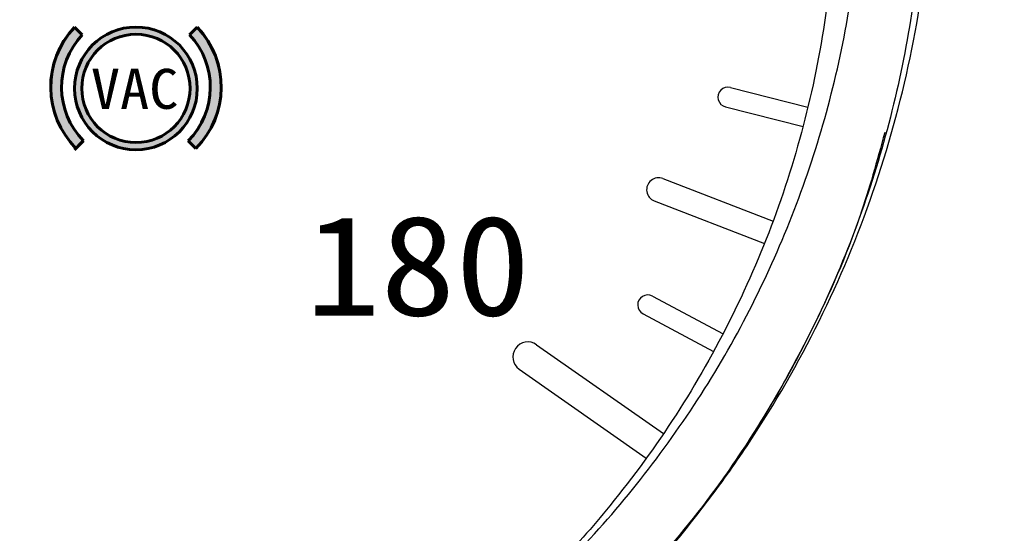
# Model space of a CAD drawing. Header units: millimetres. Extents: x 0 to 1188, y 0 to 840.
# Drawn here: x 224.17 to 273.44, y 651.13 to 676.77 of the extents above; entities that cross this region are included whole.
import ezdxf

# ---------------------------------------------------------------- set-up
doc = ezdxf.new("R2010")
doc.units = ezdxf.units.MM
doc.linetypes.add('1', pattern=[0])
doc.layers.add('1轮廓实线层', color=7, linetype='Continuous', lineweight=40)
doc.layers.add('5剖面线层', color=2, linetype='Continuous', lineweight=20)
doc.layers.add('1轮廓层', color=7, linetype='Continuous')
doc.layers.add('7', color=7, linetype='Continuous')
doc.styles.add('PC_TEXTSTYLE', font='txt.shx', dxfattribs={"width": 0.8, "bigfont": 'hzfs.shx'})
doc.styles.add('STYLE3', font='simhei.ttf', dxfattribs={"width": 0.8, "height": 4})
doc.styles.add('样式 2', font='', dxfattribs={"height": 5})
doc.styles.get('样式 2').set_extended_font_data('DotumChe')
doc.dimstyles.new('副本 (2) (2)TH_GBDIM', dxfattribs={"dimtxt": 3.5, "dimasz": 2.5, "dimexe": 2, "dimexo": 0, "dimgap": 1.5, "dimtad": 1, "dimtoh": 1, "dimdec": 1, "dimdsep": 46, "dimtxsty": 'PC_TEXTSTYLE', "dimcen": 2.5, "dimazin": 2, "dimtfac": 0.714286, "dimtdec": 1, "dimtmove": 0, "dimatfit": 3, "dimfxl": 1, "dimtolj": 1, "dimtzin": 0, "dimarcsym": 0})

# ---------------------------------------------------------------- blocks, each defined once
blk = doc.blocks.new('*D33')
at = {"layer": '7', "color": 0, "lineweight": -2, "ltscale": 5, "transparency": 16777216}
for p, q in [((136.3960392826853, 672.9639579835743), (136.3960392826853, 598.0191005330507)), ((462.480265652543, 672.9639579835743), (462.480265652543, 598.0191005330507)), ((459.980265652543, 600.0191005330507), (138.8960392826853, 600.0191005330507))]:
    blk.add_line(p, q, dxfattribs=at)
at = {"layer": '7', "color": 0, "ltscale": 5, "transparency": 16777216}
for points in [[(138.8960392826853, 600.4357671997174), (138.8960392826853, 599.6024338663841), (136.3960392826853, 600.0191005330507)], [(459.980265652543, 600.4357671997174), (459.980265652543, 599.6024338663841), (462.480265652543, 600.0191005330507)]]:
    blk.add_solid(points, dxfattribs=at)
at = {"layer": 'DEFPOINTS', "color": 0, "ltscale": 5, "transparency": 16777216}
for p in [(136.3960392826853, 672.9639579835743), (462.480265652543, 672.9639579835743), (136.3960392826853, 600.0191005330507)]:
    blk.add_point(p, dxfattribs=at)
at = {"layer": '7', "color": 0, "ltscale": 5, "transparency": 16777216, "insert": (299.4381524676141, 603.2691005330507), "char_height": 3.5, "attachment_point": 5, "style": 'PC_TEXTSTYLE'}
blk.add_mtext('\\A1;326.1', dxfattribs=at)

msp = doc.modelspace()

# ---------------------------------------------------------------- hatches: boundary and pattern name
at = {"layer": '1轮廓实线层'}
h = msp.add_hatch(color=1, dxfattribs=at)
edge = h.paths.add_edge_path()
edge.add_line((227.2968613058708, 676.0209792254616), (226.9139105634713, 676.4039299678609))
edge.add_arc((230.0677929134351, 673.4077320939091), 4.350192590826866, 136.4687086491134, 224.7198556000363)
edge.add_line((226.9767388899884, 670.3467582943781), (227.3595511626809, 670.7295705670706))
edge.add_arc((230.0677929134351, 673.4077320939091), 3.808821674004546, 136.6775210682075, 224.680036589828, ccw=False)
h = msp.add_hatch(color=1, dxfattribs=at)
edge = h.paths.add_edge_path()
edge.add_arc((229.9739105634715, 673.3439299678614), 3.065048314871552, 0, 360)
edge = h.paths.add_edge_path(flags=16)
edge.add_arc((229.9739105634715, 673.3439299678614), 2.7044543954749, 0, 360)
h = msp.add_hatch(color=1, dxfattribs=at)
edge = h.paths.add_edge_path()
edge.add_line((232.6509598210721, 676.0209792254616), (233.0339105634716, 676.4039299678609))
edge.add_arc((229.880028213508, 673.4077320939091), 4.350192590826866, -44.68731483626431, 43.53129135088659, ccw=False)
edge.add_line((232.9728201984144, 670.3485143319015), (232.5900066410488, 670.7313278892664))
edge.add_arc((229.880028213508, 673.4077320939091), 3.808821674004546, 315.3571295415703, 403.3224789317924)

# ---------------------------------------------------------------- linework, layer by layer
at = {"color": 7, "linetype": 'Continuous', "lineweight": 15}
for points, knots in [([(171.6459529616802, 652.4603838626456), (171.6626615478606, 652.4320790498377), (169.4857339761684, 655.2671189495068), (166.7759912835504, 659.8915341684938), (164.5123038708748, 664.7160828131127), (162.7473915247783, 669.7159922152796), (161.480683129593, 674.829338257181), (160.7160765182853, 680.0247372756708), (160.4548078463195, 685.2455444554189), (160.6930075350235, 690.4361322137638), (161.4192444139358, 695.5548940635126), (162.6210094861776, 700.5630682495289), (164.2857721684422, 705.4216787795176), (166.3922072642627, 710.0852549482868), (168.9230623872077, 714.526965520032), (171.8638975162971, 718.7181044187214), (175.1940158271066, 722.6233190548414), (178.8902897981309, 726.2111439792088), (182.9299519410365, 729.4492632533431), (187.2889118457958, 732.3066153398449), (191.933032547478, 734.7502244854122), (196.8271724354022, 736.7483659150184), (201.9220202935669, 738.2694148728665), (207.1661246755111, 739.2906502082851), (212.5070493335363, 739.7944817513253), (217.8686740075516, 739.7689558297293), (223.1898988935297, 739.2186130154132), (228.4118712249615, 738.1549908641721), (233.4786285387427, 736.5939936158584), (238.3358821999766, 734.5642180504146), (242.9333298241029, 732.1005093523036), (247.2536485170276, 729.2234103926025), (251.261768127177, 725.9659427615475), (254.9241445181294, 722.3633876312351), (258.2206556479887, 718.4460010120629), (261.1319601312414, 714.2433862409562), (263.637040062001, 709.7837420474498), (265.7139999453057, 705.1058428573983), (267.3475994728108, 700.241045809335), (268.520560152185, 695.2198014127989), (269.2148468124014, 690.0884337381303), (269.4194152934767, 684.8892389833757), (269.1242770561048, 679.6650064502869), (268.3233278630926, 674.4690464047499), (267.0192511505481, 669.3523265518152), (265.2176811098286, 664.3666318203), (262.931979391984, 659.5613671117464), (260.1746020842215, 654.9982791904331), (257.1333875952266, 650.8667953530376), (254.8460512316949, 648.4195019180561), (253.7668790254913, 647.2799514287278)], [0, 0, 0, 0, 0.02089593881333014, 0.04181450376912983, 0.06274875528093463, 0.08352530359746643, 0.1043137962526594, 0.1251087896988816, 0.1459777987512459, 0.1667974541392705, 0.1875432557115391, 0.2084145304686775, 0.2292793542911714, 0.2500840096869404, 0.2708922583616688, 0.2917735060857239, 0.3126537310509997, 0.333489201100092, 0.3543758192288767, 0.3752509850086726, 0.3961088402657517, 0.416980785605362, 0.4378593343111487, 0.4586593941820672, 0.4794925684919535, 0.5004075787534191, 0.5211004795730355, 0.5418821519620272, 0.5627874711149101, 0.5835056667961754, 0.6042695201817049, 0.6250490921553135, 0.6459018215497088, 0.6667428664961468, 0.6875003281040466, 0.7083604224970691, 0.7292257135434215, 0.7500269314806896, 0.7708425474629028, 0.7917030643299633, 0.8125654466915804, 0.8333555687968336, 0.8542020633250261, 0.8750892134261551, 0.8958578493738539, 0.9166861105353956, 0.937569150536549, 0.9583498726488099, 0.979164129910242, 0.9974996747751157, 0.9974996747751157, 0.9974996747751157, 0.9974996747751157]), ([(253.781573128857, 647.2797209938878), (254.3861941702417, 647.8935656110925), (255.7834914086857, 649.3356618750945), (257.8277488080914, 651.7742211404093), (259.9037073851662, 654.5641999823829), (262.4464300046461, 658.4736775849879), (265.1503226472425, 663.6394213013127), (267.5895362620474, 670.1911255673331), (269.1875982274216, 677.0052123047724), (269.9112922803411, 683.9645667152843), (269.7465091758197, 690.9672770397106), (268.6967797552309, 697.8911295396197), (266.775696968183, 704.6231911886257), (264.0118683422932, 711.0653519670918), (260.4568925966073, 717.0973692279135), (256.161483911312, 722.6276733443283), (251.1983179544072, 727.5760308440756), (245.6485362369551, 731.830741046525), (239.6230518762554, 735.4059176692476), (235.3006260717093, 737.1065402684935), (233.1383340114412, 737.9572761538834)], [0.0083804139130995, 0.0083804139130995, 0.0083804139130995, 0.0083804139130995, 0.03151914889498263, 0.06231761275489948, 0.09377143547144251, 0.124887890580515, 0.1875227536878725, 0.2499481220987649, 0.3122017860270982, 0.3750349063093833, 0.4373941514816138, 0.4998630298040774, 0.562648111972454, 0.6249415297027375, 0.6876696615213809, 0.7502141589107776, 0.8125531301827619, 0.8753918257741264, 0.9376648026000239, 1, 1, 1, 1]), ([(249.0477981293211, 647.3566320323791), (250.1291345844108, 648.3461674998105), (252.4647626608942, 650.5206017093892), (255.6464421808225, 654.2971388345611), (258.6164009659358, 658.5572021493144), (261.1235955883978, 663.096098500589), (263.1602841186159, 667.8406520067851), (264.7061060194028, 672.7522989711094), (265.7505415244943, 677.7710912507123), (266.2906307526773, 682.8377971289588), (266.3296831481457, 687.9094819573565), (265.8738020982287, 692.9365778559077), (264.9357923499031, 697.8682753806529), (263.5307653533555, 702.6656676364182), (261.6728119674851, 707.2952893441525), (259.38143297649, 711.7148614238722), (256.6793997766588, 715.8864567496175), (253.5778895465151, 719.792271421542), (250.0990976116743, 723.3926983086451), (246.2719354725537, 726.6481145590833), (242.1222179564036, 729.5322208003408), (237.665056418818, 732.0161451219674), (232.9467010671242, 734.0588267713647), (228.0208622452974, 735.6270113019266), (222.9198448034763, 736.6994889802377), (217.6904082381504, 737.251601960595), (212.4039780524975, 737.2631151523492), (207.1650460632757, 736.7322528973518), (202.0450768590151, 735.6770905246699), (197.092348868237, 734.120576630467), (192.3547887148277, 732.0871373648986), (187.8778934453424, 729.6092419752833), (183.6999958896588, 726.7236414346103), (179.8518112240854, 723.462730516331), (176.3607237340873, 719.8627472291387), (173.2498667813179, 715.9612571491912), (170.5332840261938, 711.7816745864952), (168.2338987945295, 707.3610398201981), (166.3718475507501, 702.7404220821109), (164.9600888942919, 697.9494005387851), (164.0137353663304, 693.0173696063621), (163.5505765636938, 687.9953437281893), (163.5808237665924, 682.9370528927459), (164.1096665341224, 677.8707286105991), (165.144535277577, 672.8502875507056), (166.6815465225077, 667.9390025556495), (168.7042530181147, 663.1877513589347), (171.2135349890209, 658.6484819258801), (173.9452499225508, 654.6473857118629), (175.976625133603, 652.3017757727087), (176.8816908269905, 651.2789341019445)], [0.003209717309324735, 0.003209717309324735, 0.003209717309324735, 0.003209717309324735, 0.02074833089735095, 0.04141253697033722, 0.06228553979362854, 0.08306913759663426, 0.1037669129284561, 0.1245998865388768, 0.1454650790926186, 0.1661904823240977, 0.1869807011468559, 0.2079052135483244, 0.2286789530116665, 0.2494481862605797, 0.2703779490210894, 0.2912205562498965, 0.3119715848972199, 0.3328064379375968, 0.3537588815257877, 0.3745259807170821, 0.395259445263743, 0.4161622248540186, 0.4370578870730916, 0.4577748070701244, 0.4785551664289786, 0.4995878608729893, 0.5205954035423827, 0.5416160380996357, 0.5624877310751809, 0.5832919101772961, 0.6042594157625275, 0.6251563401078952, 0.6459856324130835, 0.6669449135448565, 0.6878434385782642, 0.7086388197997084, 0.7295101015755726, 0.7504541463729588, 0.7712203472208293, 0.7919693989542309, 0.8128790325565818, 0.8337149372907424, 0.8544092036448246, 0.87516113101486, 0.8960843610308951, 0.9168319903418971, 0.9375323711312473, 0.9583991783354964, 0.979238364733806, 0.9956033958439955, 0.9956033958439955, 0.9956033958439955, 0.9956033958439955]), ([(212.4622948521433, 734.0987843755097), (214.8102148447301, 734.1186877911232), (219.5059763973318, 734.1584939574745), (226.0056433756702, 733.0536887564892), (231.8537903834372, 731.3213188631244), (237.0354338949428, 729.1215160584184), (241.9440776319814, 726.3645130449445), (246.5062699297612, 723.0616707158365), (250.675286659228, 719.2735603982064), (254.3992542394669, 715.0452679134119), (257.6106922669303, 710.4149307767657), (260.2871134709033, 705.4563972577494), (262.3987315344693, 700.2323248873313), (263.8971969574138, 694.8012734597196), (264.7825356279789, 689.2389291756735), (265.0437713742988, 683.6159954499005), (264.6571214988696, 678.0046215542543), (263.6537878699253, 672.4752052397314), (262.0440449041346, 667.0823829326155), (259.8232977322618, 661.903209610512), (257.0397152627768, 656.9949988616327), (254.0193755159569, 652.8482627372127), (251.2116735453912, 649.666058248531), (249.4973916330705, 648.0407160222771), (248.7661914968533, 647.3613579906787)], [0, 0, 0, 0, 0.0569851111973923, 0.1139683187997472, 0.1594279715678903, 0.2050330525512628, 0.2504941655195616, 0.2959968787687803, 0.3416439333289881, 0.3871452203442941, 0.4326596276475913, 0.4783206104080403, 0.5238375962444631, 0.5693336420061221, 0.6149750545833441, 0.6604704930056496, 0.7058658347985467, 0.7514051493447249, 0.7968011892827638, 0.8423751279658481, 0.8880946282770698, 0.9336671877868921, 0.9668334234576016, 0.9910846935663158, 0.9910846935663158, 0.9910846935663158, 0.9910846935663158]), ([(267.3683092051801, 671.1338048163266), (266.9809676391351, 669.729779072486), (266.0441106763089, 666.3338840552406), (263.7782159763453, 661.1792441146183), (260.7688669530937, 655.8309331771875), (257.3771616761796, 651.1842396401348), (254.8830010273323, 648.5037318009486), (253.7307186579762, 647.28051874314)], [0, 0, 0, 0, 0.1547824591364226, 0.3743699031476538, 0.5931962366218044, 0.8012108879839843, 0.9775698932782821, 0.9775698932782821, 0.9775698932782821, 0.9775698932782821]), ([(236.9886599534807, 647.5678959223837), (229.9687878539785, 647.7717627645352), (215.9491543929194, 648.1789124050579), (194.9944737772098, 649.5079480745094), (181.0982508970567, 650.8664542777699), (174.1656251305399, 651.5441934871883)], [0, 0, 0, 0, 0.3344665646167156, 0.6679749394919238, 1, 1, 1, 1])]:
    msp.add_open_spline(points, degree=3, knots=knots, dxfattribs=at)
at = {"layer": '1轮廓实线层', "color": 1, "linetype": '1'}
for p, q in [((227.2968613058708, 676.0209792254616), (226.9139105634713, 676.4039299678609)), ((227.2968613058708, 676.0209792254616), (226.9139105634713, 676.4039299678609)), ((232.6509598210721, 676.0209792254616), (233.0339105634719, 676.4039299678609)), ((232.6509598210721, 676.0209792254616), (233.0339105634719, 676.4039299678609)), ((227.2968613058708, 670.6668807102603), (226.9139105634713, 670.283929967861)), ((227.3595511626809, 670.7295705670706), (226.9767388899884, 670.3467582943781)), ((232.5898694560153, 670.7314650743008), (232.9728201984144, 670.3485143319015)), ((232.5900066410488, 670.7313278892664), (232.9728201984144, 670.3485143319015))]:
    msp.add_line(p, q, dxfattribs=at)
for radius in [3.065048314871552, 3.065048314871552, 2.7044543954749, 2.7044543954749]:
    msp.add_circle((229.9739105634715, 673.3439299678614), radius, dxfattribs=at)
at = {"layer": '1轮廓实线层', "color": 1, "linetype": 'Continuous'}
for centre, radius, start, end in [((230.0677929134351, 673.4077320939091), 4.350192590826866, 136.4687086491199, 224.7198556000363), ((230.0677929134351, 673.4077320939091), 4.350192590826866, 136.6775210682121, 224.6873148362637), ((230.0677929134351, 673.4077320939091), 3.808821674004546, 136.6775210682121, 224.6800365898285), ((230.0677929134351, 673.4077320939091), 3.808821674004546, 136.6775210682121, 224.6873148362637), ((229.880028213508, 673.4077320939091), 3.808821674004546, 315.3126851637363, 43.32247893178788), ((229.880028213508, 673.4077320939091), 3.808821674004546, 315.3571295415697, 43.32247893178788), ((229.880028213508, 673.4077320939091), 4.350192590826866, 315.3126851637363, 43.53129135088016), ((229.880028213508, 673.4077320939091), 4.350192590826866, 315.3126851637363, 43.32247893178788)]:
    msp.add_arc(centre, radius, start, end, dxfattribs=at)
at = {"layer": '5剖面线层', "color": 0, "linetype": 'ByBlock', "ltscale": 7}
for p, q in [((259.6615682551326, 673.3911022828956), (263.5325676978398, 672.4139847382435)), ((259.4168249111779, 672.4215143830177), (263.2886789609722, 671.4441811184743)), ((256.2944312023258, 668.8403947138072), (261.7949343383195, 666.7167015945533)), ((255.86221793256, 667.7209342681285), (261.3625628007237, 665.5973022546125)), ((255.7679473329206, 662.9706844207699), (259.2940503225934, 661.0914343306331)), ((255.2976198608164, 662.0881924553764), (258.8239766576144, 660.2088070977602)), ((249.9775093872352, 660.5452617522405), (256.3218921452797, 656.1028771197703)), ((249.1171447327085, 659.3165336858071), (255.4620342275839, 654.873794232388))]:
    msp.add_line(p, q, dxfattribs=at)
for centre, radius, start, end in [((259.5391965831548, 672.9063083329565), 0.5, 75.83333333333604, 255.8333333333361), ((256.0783245674427, 668.2806644909681), 0.6, 68.88888888889775, 248.8888888888978), ((255.5327835968681, 662.5294384380736), 0.500000000000065, 61.94444444443299, 241.944444444433), ((249.5473270599721, 659.9308977190235), 0.75, 55.00000000002025, 235.0000000000202)]:
    msp.add_arc(centre, radius, start, end, dxfattribs=at)

# ---------------------------------------------------------------- texts
at = {"layer": '1轮廓实线层', "color": 0, "style": 'STYLE3', "width": 1.1}
msp.add_text('180', height=5, rotation=359.999999999987, dxfattribs=at).set_placement((238.4478737475354, 661.9975979912927))
at = {"layer": '1轮廓层', "color": 1, "style": '样式 2', "width": 1.125}
msp.add_text('VAC', height=2, dxfattribs=at).set_placement((227.7267886942736, 672.3211929594968))

# ---------------------------------------------------------------- dimensions: what is measured, and where the dimension line sits
at = {"layer": '7', "color": 4, "ltscale": 5}
dim = msp.add_linear_dim(base=(136.3960392826853, 600.0191005330507), p1=(462.480265652543, 672.9639579835743), p2=(136.3960392826853, 672.9639579835743), dimstyle='副本 (2) (2)TH_GBDIM', dxfattribs=at)
dim.commit()
dim.dimension.update_dxf_attribs({"geometry": '*D33', "text_midpoint": (299.4381524676141, 603.2691005330507)})

doc.saveas('drawing.dxf')
